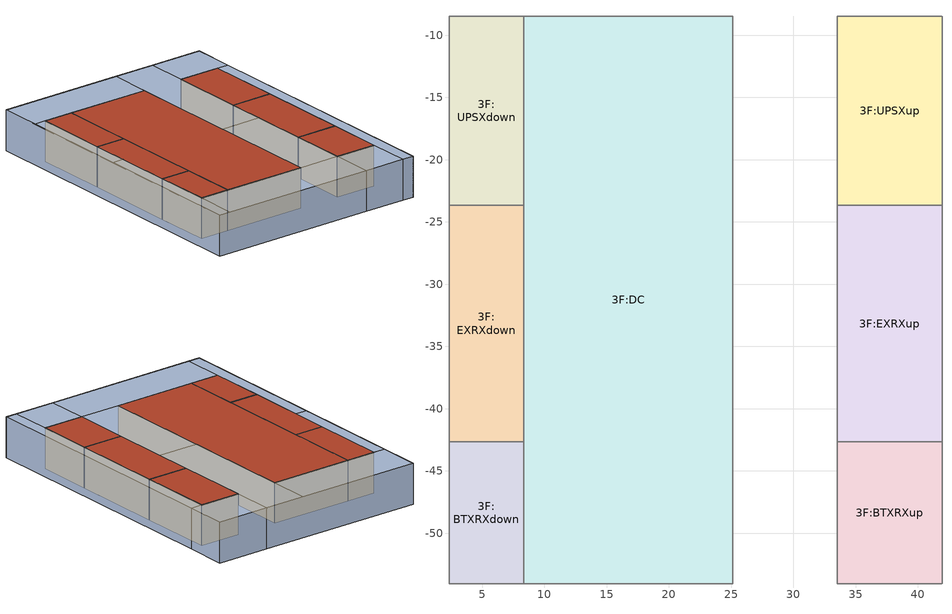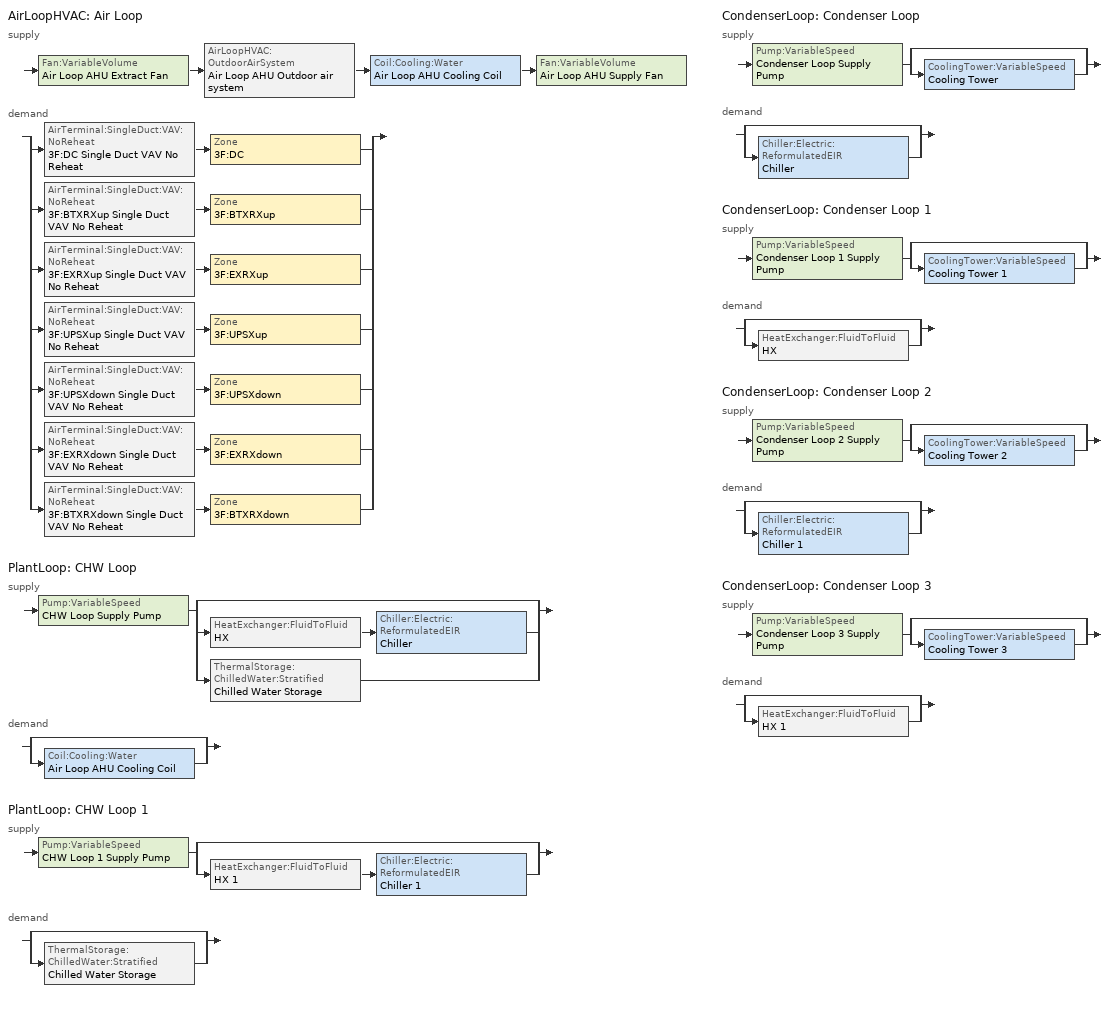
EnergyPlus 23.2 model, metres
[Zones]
3F:BTXRXup
 floor outside (floor): 41.93,-54.07 33.53,-54.07 33.53,-42.67 41.93,-42.67 z16
 wall adiabatic (Project partition): 33.53,-42.67 33.53,-54.07 41.93,-54.07 41.93,-42.67 z16:24
 wall to 3F:EXRXup (Project partition): 41.93,-42.67 33.53,-42.67 z16:24
 roof outside (roof): 33.53,-54.07 41.93,-54.07 41.93,-42.67 33.53,-42.67 z24
3F:EXRXup
 floor outside (floor): 41.93,-42.67 33.53,-42.67 33.53,-23.67 41.93,-23.67 z16
 wall adiabatic (Project partition): 41.93,-42.67 41.93,-23.67 / 33.53,-23.67 33.53,-42.67 z16:24
 wall to 3F:UPSXup (Project partition): 41.93,-23.67 33.53,-23.67 z16:24
 roof outside (roof): 33.53,-42.67 41.93,-42.67 41.93,-23.67 33.53,-23.67 z24
3F:UPSXup
 floor outside (floor): 41.93,-23.67 33.53,-23.67 33.53,-8.47 41.93,-8.47 z16
 wall adiabatic (Project partition): 41.93,-23.67 41.93,-8.47 33.53,-8.47 33.53,-23.67 z16:24
 roof outside (roof): 33.53,-23.67 41.93,-23.67 41.93,-8.47 33.53,-8.47 z24
3F:DC
 floor outside (floor): 25.13,-54.07 8.33,-54.07 8.33,-8.47 25.13,-8.47 z16
 wall adiabatic (Project partition): 8.33,-54.07 25.13,-54.07 25.13,-8.47 8.33,-8.47 z16:24
 wall to 3F:UPSXdown (Project partition): 8.33,-8.47 8.33,-23.67 z16:24
 wall to 3F:EXRXdown (Project partition): 8.33,-23.67 8.33,-42.67 z16:24
 wall to 3F:BTXRXdown (Project partition_Rev): 8.33,-42.67 8.33,-54.07 z16:24
 roof outside (roof): 8.33,-54.07 25.13,-54.07 25.13,-8.47 8.33,-8.47 z24
3F:UPSXdown
 floor outside (floor): 8.33,-23.67 2.33,-23.67 2.33,-8.47 8.33,-8.47 z16
 wall adiabatic (Project partition): 8.33,-8.47 2.33,-8.47 2.33,-23.67 z16:24
 wall to 3F:EXRXdown (Project partition): 2.33,-23.67 8.33,-23.67 z16:24
 roof outside (roof): 2.33,-23.67 8.33,-23.67 8.33,-8.47 2.33,-8.47 z24
3F:EXRXdown
 floor outside (floor): 8.33,-42.67 2.33,-42.67 2.33,-23.67 8.33,-23.67 z16
 wall adiabatic (Project partition): 2.33,-23.67 2.33,-42.67 z16:24
 wall to 3F:BTXRXdown (Project partition_Rev): 2.33,-42.67 8.33,-42.67 z16:24
 roof outside (roof): 2.33,-42.67 8.33,-42.67 8.33,-23.67 2.33,-23.67 z24
3F:BTXRXdown
 floor outside (floor): 8.33,-54.07 2.33,-54.07 2.33,-42.67 8.33,-42.67 z16
 wall adiabatic (Project partition): 2.33,-42.67 2.33,-54.07 8.33,-54.07 z16:24
 roof outside (roof): 2.33,-54.07 8.33,-54.07 8.33,-42.67 2.33,-42.67 z24
shading: 33.53,-0.07 -0.07,-0.07 / -0.07,-0.07 -0.07,-62.47 / -0.07,-62.47 33.53,-62.47 / 33.53,-62.47 41.93,-62.47 / 41.93,-62.47 44.33,-62.47 / 44.33,-62.47 44.33,-8.47 / 44.33,-8.47 44.33,-0.07 / 44.33,-0.07 33.53,-0.07 z16:24; 25.13,-54.07 33.53,-54.07 33.53,-31.27 25.13,-31.27 z24; 2.33,-62.47 33.53,-62.47 33.53,-54.07 2.33,-54.07 z24; -0.07,-62.47 2.33,-62.47 2.33,-31.27 -0.07,-31.27 z24; -0.07,-31.27 2.33,-31.27 2.33,-8.47 -0.07,-8.47 z24; -0.07,-8.47 25.13,-8.47 25.13,-0.07 -0.07,-0.07 z24; 25.13,-31.27 33.53,-31.27 33.53,-0.07 25.13,-0.07 z24; 33.53,-62.47 41.93,-62.47 41.93,-54.07 33.53,-54.07 z24; 41.93,-62.47 44.33,-62.47 44.33,-8.47 41.93,-8.47 z24; 33.53,-8.47 44.33,-8.47 44.33,-0.07 33.53,-0.07 z24
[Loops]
AirLoopHVAC 'Air Loop'
 supply: Fan:VariableVolume 'Air Loop AHU Extract Fan' > AirLoopHVAC:OutdoorAirSystem 'Air Loop AHU Outdoor air system' > Coil:Cooling:Water 'Air Loop AHU Cooling Coil' > Fan:VariableVolume 'Air Loop AHU Supply Fan'
 demand: split
  | AirTerminal:SingleDuct:VAV:NoReheat '3F:DC Single Duct VAV No Reheat' > Zone '3F:DC'
  | AirTerminal:SingleDuct:VAV:NoReheat '3F:BTXRXup Single Duct VAV No Reheat' > Zone '3F:BTXRXup'
  | AirTerminal:SingleDuct:VAV:NoReheat '3F:EXRXup Single Duct VAV No Reheat' > Zone '3F:EXRXup'
  | AirTerminal:SingleDuct:VAV:NoReheat '3F:UPSXup Single Duct VAV No Reheat' > Zone '3F:UPSXup'
  | AirTerminal:SingleDuct:VAV:NoReheat '3F:UPSXdown Single Duct VAV No Reheat' > Zone '3F:UPSXdown'
  | AirTerminal:SingleDuct:VAV:NoReheat '3F:EXRXdown Single Duct VAV No Reheat' > Zone '3F:EXRXdown'
  | AirTerminal:SingleDuct:VAV:NoReheat '3F:BTXRXdown Single Duct VAV No Reheat' > Zone '3F:BTXRXdown'
PlantLoop 'CHW Loop'
 supply: Pump:VariableSpeed 'CHW Loop Supply Pump' > split
  | bypass
  | HeatExchanger:FluidToFluid 'HX' > Chiller:Electric:ReformulatedEIR 'Chiller'
  | ThermalStorage:ChilledWater:Stratified 'Chilled Water Storage'
 demand: split
  | bypass
  | Coil:Cooling:Water 'Air Loop AHU Cooling Coil'
PlantLoop 'CHW Loop 1'
 supply: Pump:VariableSpeed 'CHW Loop 1 Supply Pump' > split
  | bypass
  | HeatExchanger:FluidToFluid 'HX 1' > Chiller:Electric:ReformulatedEIR 'Chiller 1'
 demand: split
  | bypass
  | ThermalStorage:ChilledWater:Stratified 'Chilled Water Storage'
CondenserLoop 'Condenser Loop'
 supply: Pump:VariableSpeed 'Condenser Loop Supply Pump' > split
  | bypass
  | CoolingTower:VariableSpeed 'Cooling Tower'
 demand: split
  | bypass
  | Chiller:Electric:ReformulatedEIR 'Chiller'
CondenserLoop 'Condenser Loop 1'
 supply: Pump:VariableSpeed 'Condenser Loop 1 Supply Pump' > split
  | bypass
  | CoolingTower:VariableSpeed 'Cooling Tower 1'
 demand: split
  | bypass
  | HeatExchanger:FluidToFluid 'HX'
CondenserLoop 'Condenser Loop 2'
 supply: Pump:VariableSpeed 'Condenser Loop 2 Supply Pump' > split
  | bypass
  | CoolingTower:VariableSpeed 'Cooling Tower 2'
 demand: split
  | bypass
  | Chiller:Electric:ReformulatedEIR 'Chiller 1'
CondenserLoop 'Condenser Loop 3'
 supply: Pump:VariableSpeed 'Condenser Loop 3 Supply Pump' > split
  | bypass
  | CoolingTower:VariableSpeed 'Cooling Tower 3'
 demand: split
  | bypass
  | HeatExchanger:FluidToFluid 'HX 1'
[Building]
Building: North Axis {deg}=0; Terrain=Suburbs; Loads Convergence Tolerance Value {W}=0.04; Temperature Convergence Tolerance Value {deltaC}=0.4; Solar Distribution=FullExterior; Maximum Number of Warmup Days=25; Minimum Number of Warmup Days=6
[Site:Location]
Untitled (01-01:31-12)  (01-01:31-12): Latitude {deg}=35.17; Longitude {deg}=128.93; Time Zone {hr}=9; Elevation {m}=4
[SizingPeriod:WeatherFileDays] Begin Day of Month=21; End Day of Month=21; Use Weather File Daylight Saving Period=Yes; Use Weather File Rain and Snow Indicators=Yes
Name | Begin Month | End Month | Day of Week for Start Day
Summer Design Day in Untitled (01-01:31-12) | 8 | 8 | SummerDesignDay
Winter Design Day in Untitled (01-01:31-12) | 1 | 1 | WinterDesignDay
[Site:GroundTemperature:BuildingSurface]
18, 18, 18, 18, 18, 18, 18, 18, 18, 18, 18, 18
[Site:GroundTemperature:FCfactorMethod]
January Ground Temperature {C}=4.74; February Ground Temperature {C}=3.77; March Ground Temperature {C}=5.49; April Ground Temperature {C}=8.19; May Ground Temperature {C}=15.24; June Ground Temperature {C}=20.69; July Ground Temperature {C}=24.36; August Ground Temperature {C}=25.47; September Ground Temperature {C}=23.57; October Ground Temperature {C}=19.34; November Ground Temperature {C}=13.7; December Ground Temperature {C}=8.46
[Site:GroundTemperature:Shallow]
14, 14, 14, 14, 14, 14, 14, 14, 14, 14, 14, 14
[Site:GroundTemperature:Deep]
14, 14, 14, 14, 14, 14, 14, 14, 14, 14, 14, 14
[Site:GroundReflectance]
0.2, 0.2, 0.2, 0.2, 0.2, 0.2, 0.2, 0.2, 0.2, 0.2, 0.2, 0.2
[Site:GroundReflectance:SnowModifier]
2, 2
[Site:WaterMainsTemperature]
Calculation Method=Correlation; Annual Average Outdoor Air Temperature {C}=10; Maximum Difference In Monthly Average Outdoor Air Temperatures {deltaC}=20
[Material] Roughness=Rough; Thermal Absorptance=0.9
Name | Thickness {m} | Conductivity {W/m-K} | Density {kg/m3} | Specific Heat {J/kg-K} | Solar Absorptance | Visible Absorptance
External Rendering_.025 | 0.025 | 0.5 | 1300 | 1000 | 0.7 | 0.7
MW Stone Wool (rolls)_.1261 | 0.1261 | 0.04 | 30 | 840 | 0.6 | 0.6
Timber Flooring_.005 | 0.005 | 0.14 | 650 | 1200 | 0.78 | 0.78
Asphalt 1_.01 | 0.01 | 0.7 | 2100 | 1000 | 0.85 | 0.9
MW Glass Wool (rolls)_.2512 | 0.2512 | 0.04 | 12 | 840 | 0.6 | 0.6
Plasterboard_.013 | 0.013 | 0.25 | 2800 | 896 | 0.5 | 0.5
Gypsum Plasterboard_.025 | 0.025 | 0.25 | 900 | 1000 | 0.5 | 0.5
[Material:NoMass] Roughness=Rough; Thermal Absorptance=0.9; Solar Absorptance=0.7; Visible Absorptance=0.7
Name | Thermal Resistance {m2-K/W}
3_RVAL_3 | 0.18
5_RVAL_2; 6_RVAL_2 | 0.15
[Construction]
floor: External Rendering_.025, MW Stone Wool (rolls)_.1261, Timber Flooring_.005
roof: Asphalt 1_.01, MW Glass Wool (rolls)_.2512, 3_RVAL_3, Plasterboard_.013
Project partition: Gypsum Plasterboard_.025, 5_RVAL_2, Gypsum Plasterboard_.025
Project partition_Rev: Gypsum Plasterboard_.025, 6_RVAL_2, Gypsum Plasterboard_.025
[Zone] Type=1; Multiplier=1; Zone Inside Convection Algorithm=TARP; Part of Total Floor Area=Yes
Name | Volume {m3} | Floor Area {m2}
3F:BTXRXup | 727.3952 | 92.7339
3F:EXRXup | 1219.26 | 155.4409
3F:UPSXup | 973.3109 | 124.0851
3F:DC | 5935.81 | 756.7425
3F:UPSXdown | 690.3878 | 88.0159
3F:EXRXdown | 864.7684 | 110.2472
3F:BTXRXdown | 516.0028 | 65.784
[Lights] Schedule=Misc24Hr_DataCentre_Light; Design Level Calculation Method=Watts/Area; Watts per Zone Floor Area {W/m2}=28.888; Return Air Fraction=0; Fraction Radiant=0.42; Fraction Visible=0.18; Fraction Replaceable=1
Name | Zone or ZoneList or Space or SpaceList
3F:BTXRXup General lighting | 3F:BTXRXup
3F:EXRXup General lighting | 3F:EXRXup
3F:UPSXup General lighting | 3F:UPSXup
3F:DC General lighting | 3F:DC
3F:UPSXdown General lighting | 3F:UPSXdown
3F:EXRXdown General lighting | 3F:EXRXdown
3F:BTXRXdown General lighting | 3F:BTXRXdown
[OtherEquipment] Fuel Type=Electricity; Schedule=Misc24Hr_DataCentre_Equip; Design Level Calculation Method=Watts/Area; Fraction Latent=0; Fraction Radiant=0.2; Fraction Lost=0; Carbon Dioxide Generation Rate {m3/s-W}=0
Name | Zone or ZoneList or Space or SpaceList | Power per Zone Floor Area {W/m2}
3F:BTXRXup Equipment gain 1 | 3F:BTXRXup | 258.2
3F:EXRXup Equipment gain 1 | 3F:EXRXup | 131
3F:UPSXup Equipment gain 1 | 3F:UPSXup | 111.9
3F:DC Process gain 1 | 3F:DC | 2300.7
3F:UPSXdown Equipment gain 1 | 3F:UPSXdown | 182.6
3F:EXRXdown Equipment gain 1 | 3F:EXRXdown | 131.6
3F:BTXRXdown Equipment gain 1 | 3F:BTXRXdown | 591.8
[ZoneInfiltration:DesignFlowRate] Schedule=On 24/7; Design Flow Rate Calculation Method=Flow/zone; Constant Term Coefficient=1; Temperature Term Coefficient=0; Velocity Term Coefficient=0; Velocity Squared Term Coefficient=0
Name | Zone or ZoneList or Space or SpaceList | Design Flow Rate {m3/s}
3F:BTXRXup Infiltration | 3F:BTXRXup | 0.028288
3F:EXRXup Infiltration | 3F:EXRXup | 0.047416
3F:UPSXup Infiltration | 3F:UPSXup | 0.037851
3F:DC Infiltration | 3F:DC | 0.230837
3F:UPSXdown Infiltration | 3F:UPSXdown | 0.026848
3F:EXRXdown Infiltration | 3F:EXRXdown | 0.03363
3F:BTXRXdown Infiltration | 3F:BTXRXdown | 0.020067
[DesignSpecification:OutdoorAir] Outdoor Air Method=Sum; Outdoor Air Flow per Person {m3/s-person}=0.01; Outdoor Air Flow per Zone Floor Area {m3/s-m2}=0; Outdoor Air Flow per Zone {m3/s}=0; Outdoor Air Flow Air Changes per Hour {1/hr}=0; Outdoor Air Schedule=On 24/7
3F:DC Design Specification Outdoor Air Object; 3F:BTXRXup Design Specification Outdoor Air Object; 3F:EXRXup Design Specification Outdoor Air Object; 3F:UPSXup Design Specification Outdoor Air Object; 3F:UPSXdown Design Specification Outdoor Air Object; 3F:EXRXdown Design Specification Outdoor Air Object; 3F:BTXRXdown Design Specification Outdoor Air Object
[DesignSpecification:ZoneAirDistribution] Zone Air Distribution Effectiveness in Cooling Mode=1; Zone Air Distribution Effectiveness in Heating Mode=1; Zone Secondary Recirculation Fraction=0
3F:DC Design Specification Zone Air Distribution Object; 3F:BTXRXup Design Specification Zone Air Distribution Object; 3F:EXRXup Design Specification Zone Air Distribution Object; 3F:UPSXup Design Specification Zone Air Distribution Object; 3F:UPSXdown Design Specification Zone Air Distribution Object; 3F:EXRXdown Design Specification Zone Air Distribution Object; 3F:BTXRXdown Design Specification Zone Air Distribution Object
[Sizing:Zone] Zone Cooling Design Supply Air Temperature Input Method=SupplyAirTemperature; Zone Cooling Design Supply Air Temperature {C}=16; Zone Cooling Design Supply Air Temperature Difference {deltaC}=10; Zone Heating Design Supply Air Temperature Input Method=SupplyAirTemperature; Zone Heating Design Supply Air Temperature {C}=50; Zone Heating Design Supply Air Temperature Difference {deltaC}=10; Zone Cooling Design Supply Air Humidity Ratio {kgWater/kgDryAir}=0.009; Zone Heating Design Supply Air Humidity Ratio {kgWater/kgDryAir}=0.004; Zone Heating Sizing Factor=1.25; Zone Cooling Sizing Factor=1.15; Cooling Design Air Flow Method=DesignDay; Cooling Design Air Flow Rate {m3/s}=0; Cooling Minimum Air Flow per Zone Floor Area {m3/s-m2}=0.00076; Cooling Minimum Air Flow {m3/s}=0; Cooling Minimum Air Flow Fraction=0; Heating Design Air Flow Method=DesignDay; Heating Design Air Flow Rate {m3/s}=0; Heating Maximum Air Flow per Zone Floor Area {m3/s-m2}=0.00203; Heating Maximum Air Flow {m3/s}=0.14158; Heating Maximum Air Flow Fraction=0.3; Account for Dedicated Outdoor Air System=No; Dedicated Outdoor Air System Control Strategy=NeutralSupplyAir; Dedicated Outdoor Air Low Setpoint Temperature for Design {C}=autosize; Dedicated Outdoor Air High Setpoint Temperature for Design {C}=autosize; Zone Load Sizing Method=Sensible Load Only No Latent Load; Zone Latent Cooling Design Supply Air Humidity Ratio Input Method=HumidityRatioDifference; Zone Cooling Design Supply Air Humidity Ratio Difference {kgWater/kgDryAir}=0.005; Zone Latent Heating Design Supply Air Humidity Ratio Input Method=HumidityRatioDifference; Zone Humidification Design Supply Air Humidity Ratio Difference {kgWater/kgDryAir}=0.005
Name | Design Specification Outdoor Air Object | Design Specification Zone Air Distribution Object
3F:DC | 3F:DC Design Specification Outdoor Air Object | 3F:DC Design Specification Zone Air Distribution Object
3F:BTXRXup | 3F:BTXRXup Design Specification Outdoor Air Object | 3F:BTXRXup Design Specification Zone Air Distribution Object
3F:EXRXup | 3F:EXRXup Design Specification Outdoor Air Object | 3F:EXRXup Design Specification Zone Air Distribution Object
3F:UPSXup | 3F:UPSXup Design Specification Outdoor Air Object | 3F:UPSXup Design Specification Zone Air Distribution Object
3F:UPSXdown | 3F:UPSXdown Design Specification Outdoor Air Object | 3F:UPSXdown Design Specification Zone Air Distribution Object
3F:EXRXdown | 3F:EXRXdown Design Specification Outdoor Air Object | 3F:EXRXdown Design Specification Zone Air Distribution Object
3F:BTXRXdown | 3F:BTXRXdown Design Specification Outdoor Air Object | 3F:BTXRXdown Design Specification Zone Air Distribution Object
[Sizing:System]
Air Loop: Type of Load to Size On=Sensible; Design Outdoor Air Flow Rate {m3/s}=autosize; Central Heating Maximum System Air Flow Ratio=autosize; Preheat Design Temperature {C}=5; Preheat Design Humidity Ratio {kgWater/kgDryAir}=0.008; Precool Design Temperature {C}=11; Precool Design Humidity Ratio {kgWater/kgDryAir}=0.008; Central Cooling Design Supply Air Temperature {C}=12; Central Heating Design Supply Air Temperature {C}=16; Type of Zone Sum to Use=Coincident; 100% Outdoor Air in Cooling=No; 100% Outdoor Air in Heating=No; Central Cooling Design Supply Air Humidity Ratio {kgWater/kgDryAir}=0.008; Central Heating Design Supply Air Humidity Ratio {kgWater/kgDryAir}=0.008; Cooling Supply Air Flow Rate Method=Designday; Heating Supply Air Flow Rate Method=Designday; System Outdoor Air Method=ZoneSum; Zone Maximum Outdoor Air Fraction=1; Cooling Design Capacity Method=CoolingDesignCapacity; Cooling Design Capacity {W}=autosize; Heating Design Capacity Method=HeatingDesignCapacity; Heating Design Capacity {W}=autosize; Central Cooling Capacity Control Method=VAV
[Sizing:Plant] Loop Design Temperature Difference {deltaC}=5
Name | Loop Type | Design Loop Exit Temperature {C}
CHW Loop | Cooling | 10
Condenser Loop; Condenser Loop 2 | Condenser | 32
Condenser Loop 1; Condenser Loop 3 | Condenser | 16
CHW Loop 1 | Cooling | 5
[ZoneControl:Thermostat] Control Type Schedule=Control type schedule: Always 4
Name | Zone or ZoneList | Control 1
3F:DC Thermostat | 3F:DC | 3F:DC Dual SP
3F:BTXRXup Thermostat | 3F:BTXRXup | 3F:BTXRXup Dual SP
3F:EXRXup Thermostat | 3F:EXRXup | 3F:EXRXup Dual SP
3F:UPSXup Thermostat | 3F:UPSXup | 3F:UPSXup Dual SP
3F:UPSXdown Thermostat | 3F:UPSXdown | 3F:UPSXdown Dual SP
3F:EXRXdown Thermostat | 3F:EXRXdown | 3F:EXRXdown Dual SP
3F:BTXRXdown Thermostat | 3F:BTXRXdown | 3F:BTXRXdown Dual SP
[ThermostatSetpoint:DualSetpoint]
Name | Heating Setpoint Temperature Schedule | Cooling Setpoint Temperature Schedule
3F:DC Dual SP | 3F:DC Heating Setpoint Schedule | 3F:DC Cooling Setpoint Schedule
3F:BTXRXup Dual SP | 3F:BTXRXup Heating Setpoint Schedule | 3F:BTXRXup Cooling Setpoint Schedule
3F:EXRXup Dual SP | 3F:EXRXup Heating Setpoint Schedule | 3F:EXRXup Cooling Setpoint Schedule
3F:UPSXup Dual SP | 3F:UPSXup Heating Setpoint Schedule | 3F:UPSXup Cooling Setpoint Schedule
3F:UPSXdown Dual SP | 3F:UPSXdown Heating Setpoint Schedule | 3F:UPSXdown Cooling Setpoint Schedule
3F:EXRXdown Dual SP | 3F:EXRXdown Heating Setpoint Schedule | 3F:EXRXdown Cooling Setpoint Schedule
3F:BTXRXdown Dual SP | 3F:BTXRXdown Heating Setpoint Schedule | 3F:BTXRXdown Cooling Setpoint Schedule
[AirTerminal:SingleDuct:VAV:NoReheat] Availability Schedule=On 24/7; Maximum Air Flow Rate {m3/s}=autosize; Zone Minimum Air Flow Input Method=Constant; Constant Minimum Air Flow Fraction=0.3; Fixed Minimum Air Flow Rate {m3/s}=0.1; Minimum Air Flow Fraction Schedule=Min supply air flow fraction schedule: Always 0.3
3F:DC Single Duct VAV No Reheat; 3F:BTXRXup Single Duct VAV No Reheat; 3F:EXRXup Single Duct VAV No Reheat; 3F:UPSXup Single Duct VAV No Reheat; 3F:UPSXdown Single Duct VAV No Reheat; 3F:EXRXdown Single Duct VAV No Reheat; 3F:BTXRXdown Single Duct VAV No Reheat
[Zone equipment]
3F:DC: 3F:DC Single Duct VAV No Reheat
3F:BTXRXup: 3F:BTXRXup Single Duct VAV No Reheat
3F:EXRXup: 3F:EXRXup Single Duct VAV No Reheat
3F:UPSXup: 3F:UPSXup Single Duct VAV No Reheat
3F:UPSXdown: 3F:UPSXdown Single Duct VAV No Reheat
3F:EXRXdown: 3F:EXRXdown Single Duct VAV No Reheat
3F:BTXRXdown: 3F:BTXRXdown Single Duct VAV No Reheat
[Fan:VariableVolume] Availability Schedule=On 24/7; Fan Total Efficiency=0.7; Pressure Rise {Pa}=200; Maximum Flow Rate {m3/s}=120; Fan Power Minimum Flow Rate Input Method=Fraction; Fan Power Minimum Flow Fraction=0.25; Fan Power Minimum Air Flow Rate {m3/s}=0; Motor Efficiency=0.9; Motor In Airstream Fraction=1; Fan Power Coefficient 1=0.350712; Fan Power Coefficient 2=0.308505; Fan Power Coefficient 3=-0.541374; Fan Power Coefficient 4=0.871988; Fan Power Coefficient 5=0
Air Loop AHU Extract Fan; Air Loop AHU Supply Fan
[Coil:Cooling:Water]
Air Loop AHU Cooling Coil: Availability Schedule=On 24/7; Design Water Flow Rate {m3/s}=autosize; Design Air Flow Rate {m3/s}=autosize; Design Inlet Water Temperature {C}=autosize; Design Inlet Air Temperature {C}=autosize; Design Outlet Air Temperature {C}=autosize; Design Inlet Air Humidity Ratio {kgWater/kgDryAir}=autosize; Design Outlet Air Humidity Ratio {kgWater/kgDryAir}=autosize; Type of Analysis=SimpleAnalysis; Heat Exchanger Configuration=CrossFlow
[Controller:WaterCoil]
Air Loop AHU Cooling Coil Controller: Control Variable=Temperature; Action=Reverse; Actuator Variable=Flow; Controller Convergence Tolerance {deltaC}=autosize; Maximum Actuated Flow {m3/s}=autosize; Minimum Actuated Flow {m3/s}=0
[Controller:OutdoorAir]
Air Loop AHU Outdoor Air Controller: Minimum Outdoor Air Flow Rate {m3/s}=autosize; Maximum Outdoor Air Flow Rate {m3/s}=autosize; Economizer Control Type=NoEconomizer; Economizer Control Action Type=ModulateFlow; Lockout Type=NoLockout; Minimum Limit Type=FixedMinimum; High Humidity Control=No; High Humidity Outdoor Air Flow Ratio=1; Control High Indoor Humidity Based on Outdoor Humidity Ratio=Yes; Heat Recovery Bypass Control Type=BypassWhenWithinEconomizerLimits
[AirLoopHVAC]
Air Loop: Design Supply Air Flow Rate {m3/s}=120
[Pump:VariableSpeed] Design Power Consumption {W}=autosize; Motor Efficiency=0.9; Fraction of Motor Inefficiencies to Fluid Stream=0; Coefficient 1 of the Part Load Performance Curve=0; Coefficient 2 of the Part Load Performance Curve=1; Coefficient 3 of the Part Load Performance Curve=0; Coefficient 4 of the Part Load Performance Curve=0; Design Minimum Flow Rate {m3/s}=0; Pump Control Type=Intermittent
Name | Design Maximum Flow Rate {m3/s} | Design Pump Head {Pa}
CHW Loop Supply Pump; CHW Loop 1 Supply Pump | 0.09893 | 86500
Condenser Loop Supply Pump; Condenser Loop 2 Supply Pump | 0.13761 | 58200
Condenser Loop 1 Supply Pump; Condenser Loop 3 Supply Pump | 0.13627 | 58200
[Chiller:Electric:ReformulatedEIR] Reference Capacity {W}=2.7992e+06; Reference COP {W/W}=6.4; Reference Leaving Chilled Water Temperature {C}=6.67; Reference Leaving Condenser Water Temperature {C}=31.74; Reference Chilled Water Flow Rate {m3/s}=0.09893; Reference Condenser Water Flow Rate {m3/s}=0.13761; Cooling Capacity Function of Temperature Curve=ReformEIRChiller Trane CVHF 2799kW/6.40COP/Vanes CAPFT; Electric Input to Cooling Output Ratio Function of Temperature Curve=ReformEIRChiller Trane CVHF 2799kW/6.40COP/Vanes EIRFT; Electric Input to Cooling Output Ratio Function of Part Load Ratio Curve Type=LeavingCondenserWaterTemperature; Electric Input to Cooling Output Ratio Function of Part Load Ratio Curve=ReformEIRChiller Trane CVHF 2799kW/6.40COP/Vanes EIRFPLR; Minimum Part Load Ratio=0.2; Maximum Part Load Ratio=1.04; Optimum Part Load Ratio=1; Minimum Unloading Ratio=0.2; Fraction of Compressor Electric Consumption Rejected by Condenser=1; Leaving Chilled Water Lower Temperature Limit {C}=2; Chiller Flow Mode Type=LeavingSetpointModulated; Design Heat Recovery Water Flow Rate {m3/s}=0; Sizing Factor=1; Condenser Heat Recovery Relative Capacity Fraction=1
Chiller; Chiller 1
[CoolingTower:VariableSpeed] Model Type=CoolToolsCrossFlow; Design Inlet Air Wet-Bulb Temperature {C}=25.6; Design Approach Temperature {deltaC}=3.4; Design Range Temperature {deltaC}=5; Design Water Flow Rate {m3/s}=0.13627; Design Air Flow Rate {m3/s}=autosize; Design Fan Power {W}=autosize; Fan Power Ratio Function of Air Flow Rate Ratio Curve=VS tower fan power mod func air flow ratio; Minimum Air Flow Rate Ratio=0.2; Fraction of Tower Capacity in Free Convection Regime=0.125; Basin Heater Capacity {W/K}=0; Basin Heater Setpoint Temperature {C}=2; Basin Heater Operating Schedule=On 24/7; Evaporation Loss Mode=SaturatedExit; Evaporation Loss Factor {percent/K}=0.2; Drift Loss Percent {percent}=0.008; Blowdown Calculation Mode=ConcentrationRatio; Blowdown Concentration Ratio=3; Blowdown Makeup Water Usage Schedule=On 24/7; Cell Control=MinimalCell; Cell Minimum  Water Flow Rate Fraction=0.33; Cell Maximum Water Flow Rate Fraction=2.5; Sizing Factor=1
Cooling Tower; Cooling Tower 1; Cooling Tower 2; Cooling Tower 3
[HeatExchanger:FluidToFluid] Availability Schedule=On 24/7; Loop Demand Side Design Flow Rate {m3/s}=0.09893; Loop Supply Side Design Flow Rate {m3/s}=0.09893; Heat Exchange Model Type=CounterFlow; Heat Exchanger U-Factor Times Area Value {W/K}=1e+11; Control Type=CoolingDifferentialOnOff; Minimum Temperature Difference to Activate Heat Exchanger {deltaC}=2; Heat Transfer Metering End Use Type=FreeCooling; Component Override Cooling Control Temperature Mode=Loop; Sizing Factor=0.9
HX; HX 1
[ThermalStorage:ChilledWater:Stratified]
Chilled Water Storage: Tank Volume {m3}=550; Tank Height {m}=8.2; Tank Shape=VerticalCylinder; Tank Perimeter {m}=4; Setpoint Temperature Schedule=Chilled water storage cooling set point temperature Always 5 C; Deadband Temperature Difference {deltaC}=5; Temperature Sensor Height {m}=0.6; Minimum Temperature Limit {C}=1; Nominal Cooling Capacity {W}=6400000; Ambient Temperature Indicator=Outdoors; Ambient Temperature Schedule=Water heater ambient temperature schedule: Always 20.00; Uniform Skin Loss Coefficient per Unit Area to Ambient Temperature {W/m2-K}=0.846; Use Side Heat Transfer Effectiveness=1; Use Side Availability Schedule=13:00 - 19:00 Every day; Use Side Inlet Height {m}=8; Use Side Outlet Height {m}=0.2; Use Side Design Flow Rate {m3/s}=0.09893; Source Side Heat Transfer Effectiveness=1; Source Side Availability Schedule=2:00 - 5:00 Every day; Source Side Inlet Height {m}=0.2; Source Side Outlet Height {m}=8; Source Side Design Flow Rate {m3/s}=0.049465; Tank Recovery Time {hr}=1.5; Inlet Mode=Seeking; Number of Nodes=10; Additional Destratification Conductivity {W/m-K}=0.1; Node 1 Additional Loss Coefficient {W/K}=0.1; Node 2 Additional Loss Coefficient {W/K}=0.1; Node 3 Additional Loss Coefficient {W/K}=0.1; Node 4 Additional Loss Coefficient {W/K}=0.1; Node 5 Additional Loss Coefficient {W/K}=0.1; Node 6 Additional Loss Coefficient {W/K}=0.1; Node 7 Additional Loss Coefficient {W/K}=0.1; Node 8 Additional Loss Coefficient {W/K}=0.1; Node 9 Additional Loss Coefficient {W/K}=0.1; Node 10 Additional Loss Coefficient {W/K}=0.1
[PlantLoop] Fluid Type=Water; Maximum Loop Temperature {C}=80; Maximum Loop Flow Rate {m3/s}=0.09893; Minimum Loop Flow Rate {m3/s}=0; Plant Loop Volume {m3}=autocalculate; Load Distribution Scheme=SequentialLoad; Plant Loop Demand Calculation Scheme=SingleSetpoint; Common Pipe Simulation=None; Pressure Simulation Type=None
Name | Plant Equipment Operation Scheme | Minimum Loop Temperature {C}
CHW Loop | CHW Loop Operation | 10
CHW Loop 1 | CHW Loop 1 Operation | 5
[CondenserLoop] Fluid Type=Water; Maximum Loop Temperature {C}=50; Minimum Loop Flow Rate {m3/s}=0; Condenser Loop Volume {m3}=autocalculate; Load Distribution Scheme=SequentialLoad; Pressure Simulation Type=None
Name | Condenser Equipment Operation Scheme | Minimum Loop Temperature {C} | Maximum Loop Flow Rate {m3/s}
Condenser Loop | Condenser Loop Operation | 5 | 0.13761
Condenser Loop 1 | Condenser Loop 1 Operation | 0 | 0.13627
Condenser Loop 2 | Condenser Loop 2 Operation | 5 | 0.13761
Condenser Loop 3 | Condenser Loop 3 Operation | 0 | 0.13627
[PlantEquipmentList]
CHW Loop Scheme 1 Range 1 Equipment List: Chilled Water Storage, Chiller, HX
CHW Loop 1 Scheme 1 Range 1 Equipment List: HX 1, Chiller 1
[CondenserEquipmentList]
Condenser Loop Scheme 1 Range 1 Equipment List: Cooling Tower
Condenser Loop 1 Scheme 1 Range 1 Equipment List: Cooling Tower 1
Condenser Loop 2 Scheme 1 Range 1 Equipment List: Cooling Tower 2
Condenser Loop 3 Scheme 1 Range 1 Equipment List: Cooling Tower 3
[PlantEquipmentOperation:CoolingLoad] Load Range 1 Lower Limit {W}=0
Name | Load Range 1 Upper Limit {W} | Range 1 Equipment List
CHW Loop Scheme 1 | 1e+10 | CHW Loop Scheme 1 Range 1 Equipment List
Condenser Loop Scheme 1 | 1e+15 | Condenser Loop Scheme 1 Range 1 Equipment List
Condenser Loop 1 Scheme 1 | 1e+15 | Condenser Loop 1 Scheme 1 Range 1 Equipment List
CHW Loop 1 Scheme 1 | 1e+15 | CHW Loop 1 Scheme 1 Range 1 Equipment List
Condenser Loop 2 Scheme 1 | 1e+15 | Condenser Loop 2 Scheme 1 Range 1 Equipment List
Condenser Loop 3 Scheme 1 | 1e+15 | Condenser Loop 3 Scheme 1 Range 1 Equipment List
[PlantEquipmentOperationSchemes]
Name | Control Scheme 1 | Control Scheme 1 Schedule
CHW Loop Operation | CHW Loop Scheme 1 | On 24/7
CHW Loop 1 Operation | CHW Loop 1 Scheme 1 | 2:00 - 5:00 Every day
[CondenserEquipmentOperationSchemes] Control Scheme 1 Schedule=On 24/7
Name | Control Scheme 1
Condenser Loop Operation | Condenser Loop Scheme 1
Condenser Loop 1 Operation | Condenser Loop 1 Scheme 1
Condenser Loop 2 Operation | Condenser Loop 2 Scheme 1
Condenser Loop 3 Operation | Condenser Loop 3 Scheme 1
[AvailabilityManager:Scheduled]
Name | Schedule
Air Loop Availability; CHW Loop Availability; Condenser Loop Availability; Condenser Loop 1 Availability; Condenser Loop 2 Availability; Condenser Loop 3 Availability | On 24/7
CHW Loop 1 Availability | 2:00 - 5:00 Every day
[SetpointManager:Scheduled] Control Variable=Temperature
Name | Schedule | Setpoint Node or NodeList
Air Loop Setpoint Manager | Air loop cooling set point temperature: Always 16.0 C | Air Loop Setpoint Manager Node List
CHW Loop Setpoint Manager | Chilled water flow set point temperature: Always 10 C | CHW Loop Setpoint Manager Node List
CHW Loop Setpoint Manager 1 | Chilled water flow set point temperature: Always 10 C | CHW Loop Setpoint Manager 1 Node List
CHW Loop 1 Setpoint Manager | Chilled water flow set point temperature: Always 5 C | CHW Loop 1 Setpoint Manager Node List
CHW Loop 1 Setpoint Manager 1 | Chilled water flow set point temperature: Always 5 C | CHW Loop 1 Setpoint Manager 1 Node List
[SetpointManager:MixedAir] Control Variable=Temperature
Name | Setpoint Node or NodeList
Air Loop AHU Outdoor air system Mixed Air Manager | Air Loop AHU Mixed Air Outlet
Air Loop AHU Cooling Coil Mixed Air Manager | Air Loop AHU Cooling Coil Air Outlet Node
[SetpointManager:FollowOutdoorAirTemperature] Control Variable=Temperature; Reference Temperature Type=OutdoorAirWetBulb; Offset Temperature Difference {deltaC}=1.5; Maximum Setpoint Temperature {C}=50
Name | Minimum Setpoint Temperature {C} | Setpoint Node or NodeList
Condenser Loop Setpoint Manager | 10 | Condenser Loop Setpoint Manager Node List
Condenser Loop 1 Setpoint Manager | 0 | Condenser Loop 1 Setpoint Manager Node List
Condenser Loop 2 Setpoint Manager | 10 | Condenser Loop 2 Setpoint Manager Node List
Condenser Loop 3 Setpoint Manager | 0 | Condenser Loop 3 Setpoint Manager Node List
[PythonPlugin:SearchPaths]
MyWork: Add Current Working Directory to Search Path=Yes; Add Input File Directory to Search Path=Yes; Add epin Environment Variable to Search Path=Yes; Search Path 1=C:\Users\user\Desktop\final_set
[PythonPlugin:Instance]
Condenser OnOff Management: Run During Warmup Days=Yes; Python Module=PythonPluginPlatnLoopOverrideControl; Plugin Class=TowerControl
[PythonPlugin:Variables]
PythonGlobalVars: Variable Name 1=PumpFlowOverrideReport; Variable Name 2=CoolingtowerOutTemperature; Variable Name 3=CoolingtowerWaterFlow; Variable Name 4=FanFlowOverrideReport; Variable Name 5=CoolingtowerInTemperature; Variable Name 6=Heat Transfer
[PythonPlugin:OutputVariable] Type of Data in Variable=Averaged; Update Frequency=SystemTimestep
Name | Python Plugin Variable | Units
PythonPlugin Condenser Flow Override On; PythonPlugin Condenser Flow Override On2 | PumpFlowOverrideReport | W
PythonPlugin CT_out | CoolingtowerOutTemperature | C
PythonPlugin m_water | CoolingtowerWaterFlow | kg/s
PythonPlugin Coolingtower Fan Flow Override On | FanFlowOverrideReport
PythonPlugin CT_in | CoolingtowerInTemperature | C
[Schedule:Compact]
On 24/7: Through: 12/31, For: AllDays, Until: 24:00, 1
Control type schedule: Always 4: Through: 12/31, For: AllDays, Until: 24:00, 4
Water heater ambient temperature schedule: Always 20.00: Through: 12/31, For: AllDays, Until: 24:00, 20
Min supply air flow fraction schedule: Always 0.3: Through: 12/31, For: AllDays, Until: 24:00, 0.3
Misc24Hr_DataCentre_Light; Misc24Hr_DataCentre_Equip: Through: 31 Dec, For: AllDays, Until: 24:00, 1
Chilled water flow set point temperature: Always 10 C: Through: 12/31, For: AllDays, Until: 24:00, 10
2:00 - 5:00 Every day: Through: 31 Dec, For: AllDays, Until: 02:00, 0, Until: 05:00, 1, Until: 24:00, 0
Air loop cooling set point temperature: Always 16.0 C: Through: 12/31, For: AllDays, Until: 24:00, 16
Chilled water flow set point temperature: Always 5 C; Chilled water storage cooling set point temperature Always 5 C: Through: 12/31, For: AllDays, Until: 24:00, 5
13:00 - 19:00 Every day: Through: 31 Dec, For: AllDays, Until: 13:00, 0, Until: 19:00, 1, Until: 24:00, 0
3F:DC Heating Setpoint Schedule; 3F:DC Cooling Setpoint Schedule: Through: 31 Dec, For: AllDays, Until: 24:00, 29
3F:BTXRXup Heating Setpoint Schedule; 3F:BTXRXup Cooling Setpoint Schedule; 3F:BTXRXdown Heating Setpoint Schedule; 3F:BTXRXdown Cooling Setpoint Schedule: Through: 31 Dec, For: AllDays, Until: 24:00, 35
3F:EXRXup Heating Setpoint Schedule; 3F:EXRXup Cooling Setpoint Schedule; 3F:UPSXup Heating Setpoint Schedule; 3F:UPSXup Cooling Setpoint Schedule; 3F:UPSXdown Heating Setpoint Schedule; 3F:UPSXdown Cooling Setpoint Schedule; 3F:EXRXdown Heating Setpoint Schedule; 3F:EXRXdown Cooling Setpoint Schedule: Through: 31 Dec, For: AllDays, Until: 24:00, 25
[Curve:Cubic]
VS tower fan power mod func air flow ratio: Coefficient1 Constant=0.02; Coefficient2 x=0; Coefficient3 x**2=0; Coefficient4 x**3=0.98; Minimum Value of x=0.2; Maximum Value of x=1; Minimum Curve Output=0; Maximum Curve Output=1; Input Unit Type for X=Dimensionless; Output Unit Type=Dimensionless
[Curve:Bicubic]
ReformEIRChiller Trane CVHF 2799kW/6.40COP/Vanes EIRFPLR: Coefficient1 Constant=0.351617; Coefficient2 x=0.00921302; Coefficient3 x**2=-2.38232e-05; Coefficient4 y=0.122316; Coefficient5 y**2=-0.182007; Coefficient6 x*y=-0.00784342; Coefficient7 x**3=0; Coefficient8 y**3=0.688485; Coefficient9 x**2*y=0; Coefficient10 x*y**2=0; Minimum Value of x=16.67; Maximum Value of x=31.74; Minimum Value of y=0.2; Maximum Value of y=1.04
[Curve:Biquadratic] Minimum Value of x=4.44; Maximum Value of x=8.89; Minimum Value of y=20.38; Maximum Value of y=35.07
Name | Coefficient1 Constant | Coefficient2 x | Coefficient3 x**2 | Coefficient4 y | Coefficient5 y**2 | Coefficient6 x*y
ReformEIRChiller Trane CVHF 2799kW/6.40COP/Vanes CAPFT | -0.217631 | -0.0494129 | 8.70061e-05 | 0.0961208 | -0.00202764 | 0.00253883
ReformEIRChiller Trane CVHF 2799kW/6.40COP/Vanes EIRFT | -0.0198697 | -0.0784802 | 0.00194417 | 0.0712265 | -0.00091738 | 0.000583782
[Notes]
Geometry convention template : External measurements
Zone geometry and surface areas : 2-Outer
Zone volume calculation method : 1-Inner
Zone floor area calculation method : 1-Inner
Window to wall ratio method : 1-Inner
Hourly weather file: C:\ProgramData\DesignBuilder\Weather Data\KOR_PU_Busan-Gimhae.Intl.AP.471530_TMYx.epw
